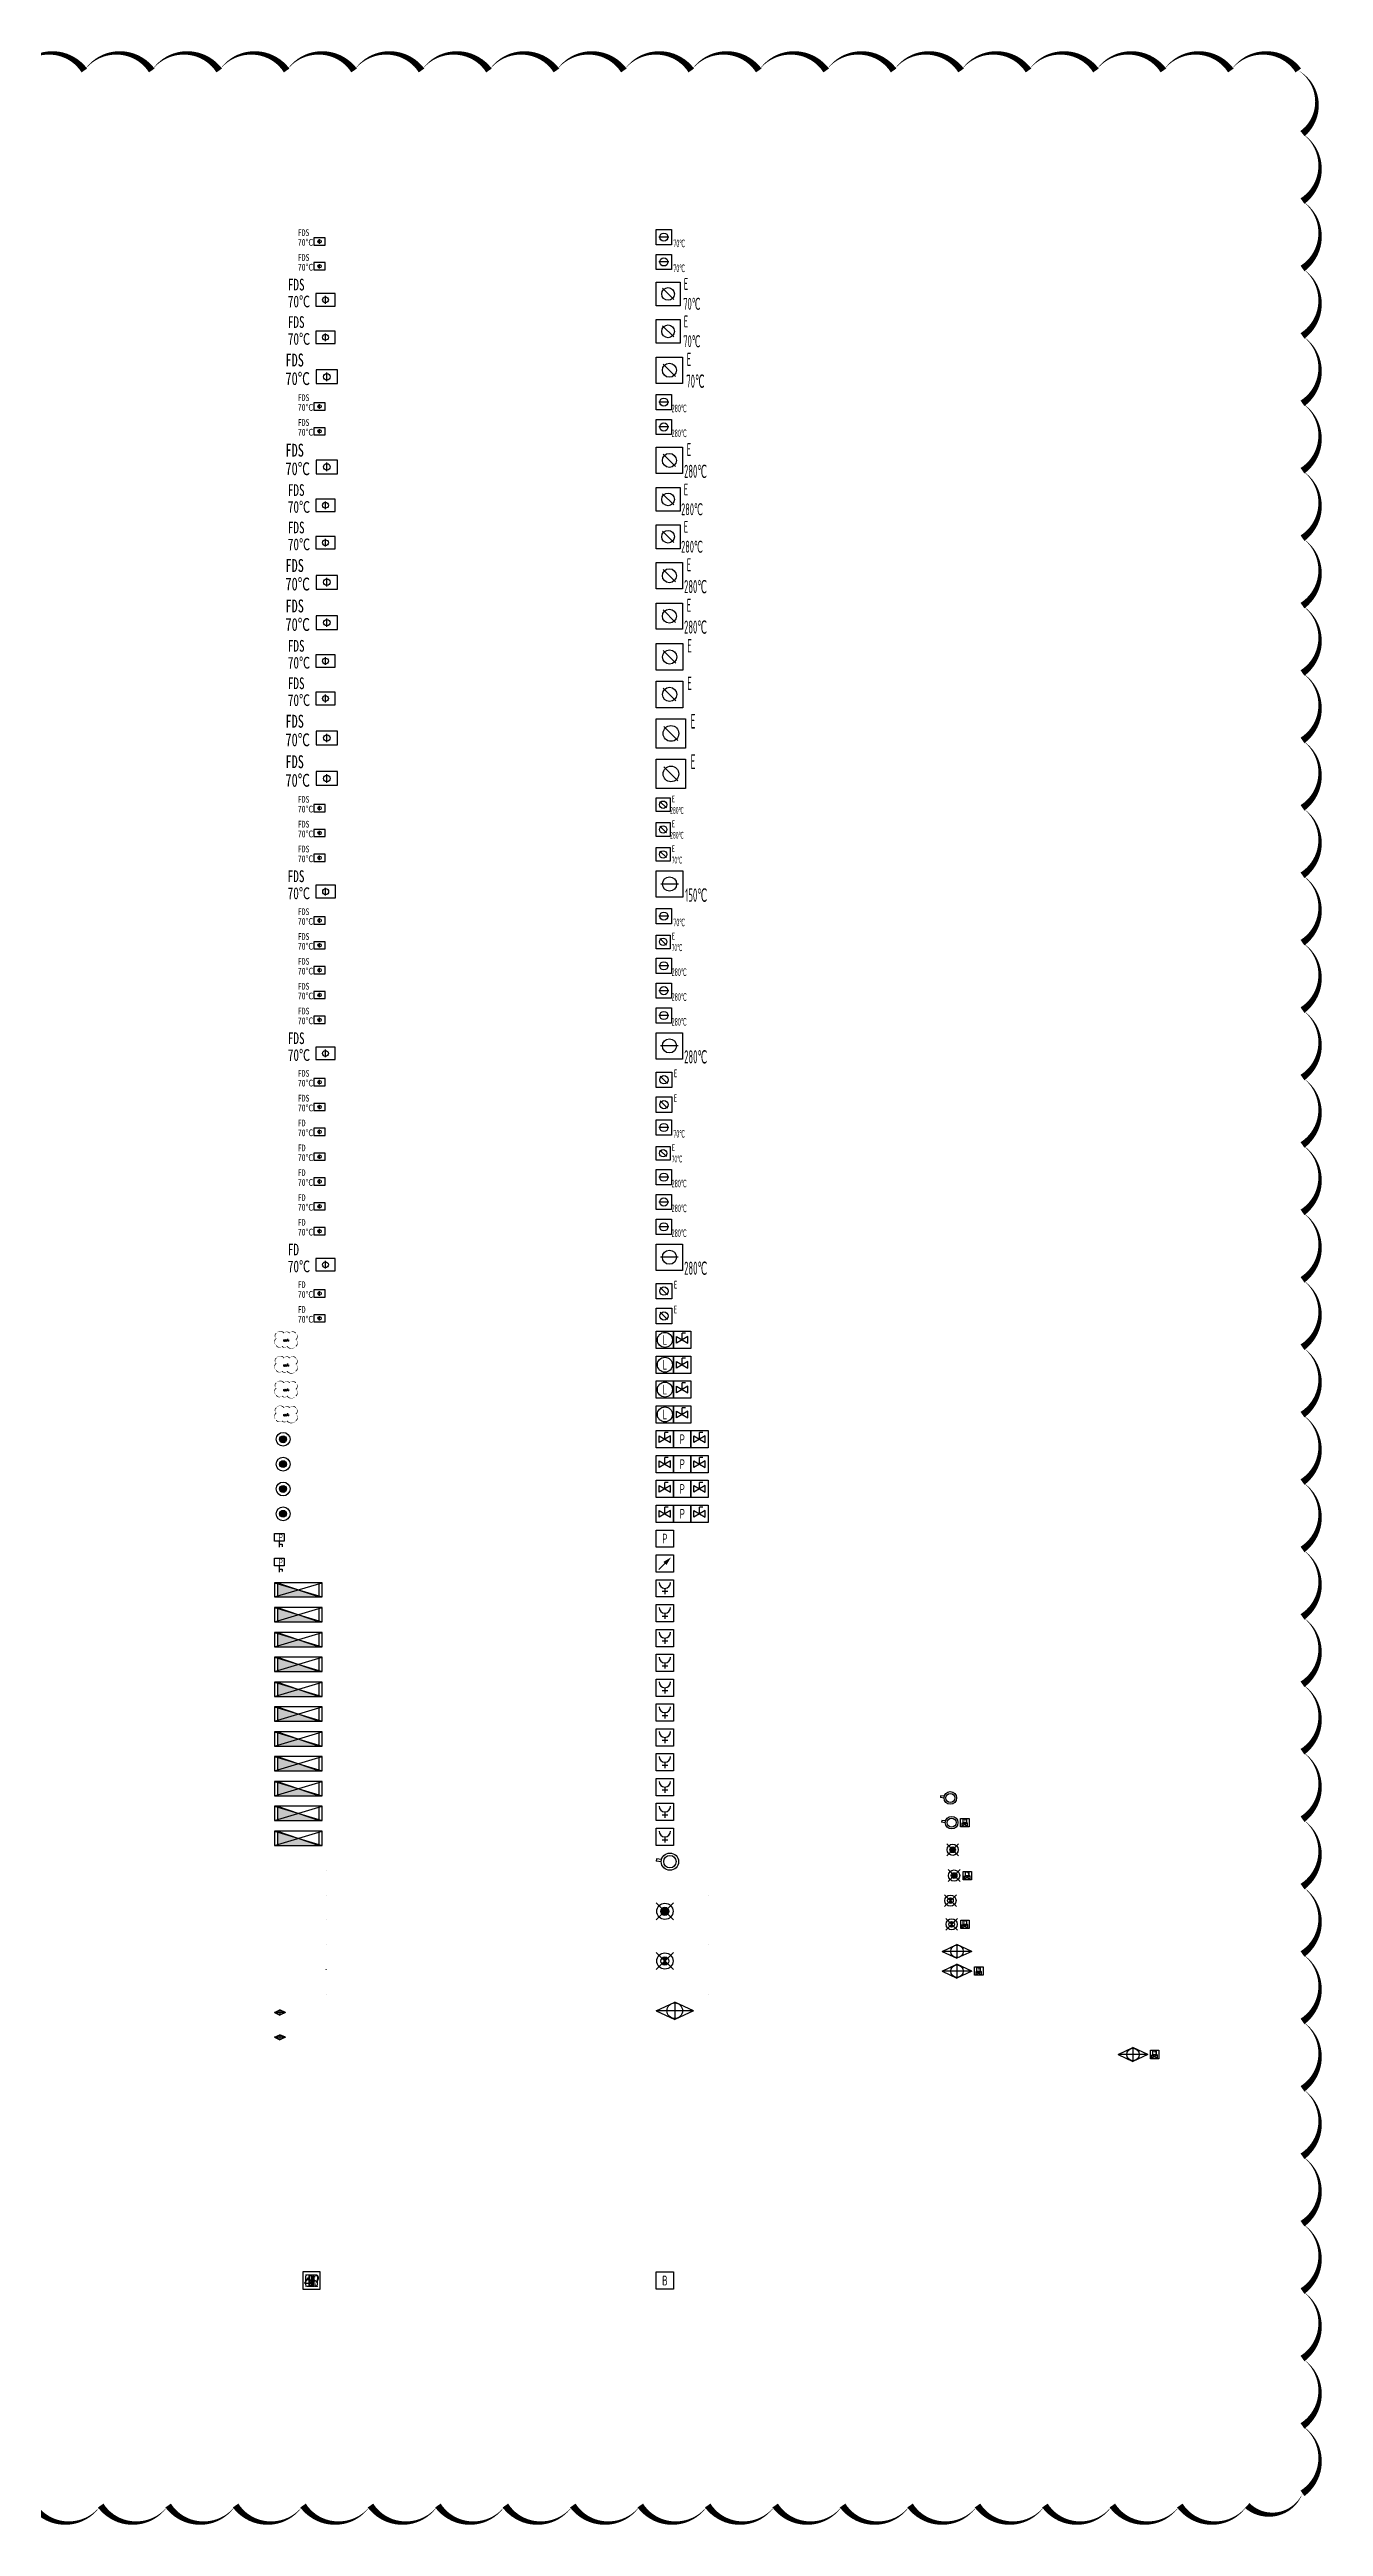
# Model space of a CAD drawing. Header units: millimetres. Extents: x -1040173 to 349982, y -145921 to 298175.
# Drawn here: x -530748 to -485278, y 209363 to 297805 of the extents above; entities that cross this region are included whole.
import ezdxf
from ezdxf.enums import TextEntityAlignment as Align

# ---------------------------------------------------------------- set-up
doc = ezdxf.new("R2010")
doc.units = ezdxf.units.MM
doc.header["$LTSCALE"] = 500
doc.header["$MEASUREMENT"] = 0
doc.layers.get('0').update_dxf_attribs({"color": 255, "linetype": 'CONTINUOUS'})
doc.layers.get('DEFPOINTS').update_dxf_attribs({"linetype": 'CONTINUOUS'})
for name, color, linetype in [('E-FAS-DEVC', 3, 'CONTINUOUS'), ('E-UNIV-EL', 140, 'CONTINUOUS'), ('h-papp-valv', 3, 'CONTINUOUS'), ('H-PIPE-DIMS', 7, 'CONTINUOUS'), ('W-FRPT-HYDT-EQPM', 60, 'CONTINUOUS'), ('W-FRPT-SPRL-EQPM', 60, 'CONTINUOUS'), ('W-FRPT-SPRL-PIPE', 2, 'CONTINUOUS'), ('W-HOLE', 231, 'CONTINUOUS'), ('W-NOTE', 40, 'CONTINUOUS'), ('W-RAIN-EQPM', 60, 'CONTINUOUS')]:
    doc.layers.add(name, color=color, linetype=linetype)
doc.styles.add('TH-STYLE1', font='Stfangso_0.ttf', dxfattribs={"width": 0.7})
doc.styles.add('TH-STYLE3', font='tssdeng.shx', dxfattribs={"width": 0.7, "bigfont": 'tssdchn.shx'})

# ---------------------------------------------------------------- blocks, each defined once
blk = doc.blocks.new('防火阀')
at = {"color": 7}
blk.add_line((250, -260), (250, -60), dxfattribs=at)
blk.add_lwpolyline([(0, -320), (500, -320), (500, 0), (0, 0)], close=True)
blk.add_circle((250, -160), 75)
at = {"style": 'TH-STYLE1', "width": 0.7}
for s, p in [('FDS', (-714, 80)), ('70℃', (-714, -352))]:
    blk.add_text(s, height=300, dxfattribs=at).set_placement(p)
blk = doc.blocks.new('E-BFAS711')
blk.add_lwpolyline([(-1.5, -1.5), (-1.5, 1.5), (1.5, 1.5), (1.5, -1.5)], close=True)
at = {"layer": 'E-UNIV-EL'}
blk.add_line((1, 0), (-1, 0), dxfattribs=at)
blk.add_circle((0, 0), 0.8, dxfattribs=at)
at = {"layer": 'E-UNIV-EL', "style": 'TH-STYLE3', "width": 0.5}
blk.add_attdef('F', text='', height=1.5, dxfattribs=at).set_placement((3, -1.25), align=Align.MIDDLE)
blk = doc.blocks.new('E-BFAS731')
blk.add_lwpolyline([(-1.5, -1.5), (-1.5, 1.5), (1.5, 1.5), (1.5, -1.5)], close=True)
at = {"layer": 'E-UNIV-EL'}
blk.add_line((-0.71, 0.71), (0.71, -0.71), dxfattribs=at)
blk.add_circle((0, 0), 0.8, dxfattribs=at)
at = {"layer": 'E-UNIV-EL', "style": 'TH-STYLE3', "width": 0.5}
for p in [(2.25, 1.25), (3, -1.25)]:
    blk.add_attdef('F', text='', height=1.5, dxfattribs=at).set_placement(p, align=Align.MIDDLE)
blk = doc.blocks.new('E-BFAS712')
blk.add_lwpolyline([(-1.5, -1.5), (-1.5, 1.5), (1.5, 1.5), (1.5, -1.5)], close=True)
at = {"layer": 'E-UNIV-EL'}
blk.add_line((1, 0), (-1, 0), dxfattribs=at)
blk.add_circle((0, 0), 0.8, dxfattribs=at)
at = {"layer": 'E-UNIV-EL', "style": 'TH-STYLE3', "width": 0.5}
blk.add_attdef('F', text='', height=1.5, dxfattribs=at).set_placement((3, -1.25), align=Align.MIDDLE)
blk = doc.blocks.new('E-BFAS732')
blk.add_lwpolyline([(-1.5, -1.5), (-1.5, 1.5), (1.5, 1.5), (1.5, -1.5)], close=True)
at = {"layer": 'E-UNIV-EL'}
blk.add_line((-0.71, 0.71), (0.71, -0.71), dxfattribs=at)
blk.add_circle((0, 0), 0.8, dxfattribs=at)
at = {"layer": 'E-UNIV-EL', "style": 'TH-STYLE3', "width": 0.5}
for p in [(2.25, 1.25), (3, -1.25)]:
    blk.add_attdef('F', text='', height=1.5, dxfattribs=at).set_placement(p, align=Align.MIDDLE)
blk = doc.blocks.new('E-BFAS730')
blk.add_lwpolyline([(-1.5, -1.5), (-1.5, 1.5), (1.5, 1.5), (1.5, -1.5)], close=True)
at = {"layer": 'E-UNIV-EL'}
blk.add_line((-0.71, 0.71), (0.71, -0.71), dxfattribs=at)
blk.add_circle((0, 0), 0.8, dxfattribs=at)
at = {"layer": 'E-UNIV-EL', "style": 'TH-STYLE3', "width": 0.5}
blk.add_attdef('F', text='', height=1.5, dxfattribs=at).set_placement((2.25, 1.25), align=Align.MIDDLE)
blk = doc.blocks.new('E-BFAS713')
blk.add_lwpolyline([(-1.5, -1.5), (-1.5, 1.5), (1.5, 1.5), (1.5, -1.5)], close=True)
at = {"layer": 'E-UNIV-EL'}
blk.add_line((1, 0), (-1, 0), dxfattribs=at)
blk.add_circle((0, 0), 0.8, dxfattribs=at)
at = {"layer": 'E-UNIV-EL', "style": 'TH-STYLE3', "width": 0.5}
blk.add_attdef('F', text='', height=1.5, dxfattribs=at).set_placement((3, -1.25), align=Align.MIDDLE)
blk = doc.blocks.new('新建防火阀')
at = {"color": 7}
blk.add_line((250, -260), (250, -60), dxfattribs=at)
blk.add_lwpolyline([(0, -320), (500, -320), (500, 0), (0, 0)], close=True)
blk.add_circle((250, -160), 75)
at = {"style": 'TH-STYLE1', "width": 0.7}
for s, p in [('FD', (-714, 80)), ('70℃', (-714, -352))]:
    blk.add_text(s, height=300, dxfattribs=at).set_placement(p)
blk = doc.blocks.new('遥控信号阀')
for p, q in [((0, 90), (0, -90)), ((0, 90), (300, -90)), ((0, -90), (300, 90)), ((150, 180), (150, 0)), ((150, 180), (246, 180)), ((300, 90), (300, -90))]:
    blk.add_line(p, q)
blk = doc.blocks.new('水流指示器')
for p, q in [((-29, 82), (-29, -78)), ((-29, -78), (67, -78))]:
    blk.add_line(p, q)
blk.add_circle((0, 0), 120)
blk = doc.blocks.new('信号阀＋水流指示器')
at = {"layer": 'DEFPOINTS'}
blk.add_lwpolyline([(56682, -10422, 0, 120, -0.5205671), (57633, -10422, 0, 120, -0.5205671), (58321, -10422, 0, 120, -0.5205671), (59068, -10422, 0, 120, -0.5205671), (59082, -11199, 0, 120, -0.5205671), (59082, -12020, 0, 120, -0.5205671), (57998, -12022, 0, 120, -0.5205671), (57388, -12022, 0, 120, -0.5205671), (56682, -11929, 0, 120, -0.5205671), (56682, -11059, 0, 120, -0.5205671)], format="xyseb", close=True, dxfattribs=at)
at = {"layer": 'W-FRPT-SPRL-PIPE'}
blk.add_line((57832, -11322), (57882, -11322), dxfattribs=at)
at = {"layer": 'W-FRPT-HYDT-EQPM'}
for name, p in [('水流指示器', (57712, -11322)), ('遥控信号阀', (57882, -11322))]:
    blk.add_blockref(name, p, dxfattribs=at)
blk = doc.blocks.new('E-BFAS622')
blk.add_lwpolyline([(-1.5, -1.5), (-1.5, 1.5), (1.5, 1.5), (1.5, -1.5)], close=True)
at = {"layer": 'E-UNIV-EL'}
blk.add_circle((0, 0), 1.3, dxfattribs=at)
at = {"layer": 'E-UNIV-EL', "style": 'TH-STYLE3', "width": 0.7}
blk.add_attdef('S', text='', height=1.7, dxfattribs=at).set_placement((0, 0), align=Align.MIDDLE)
blk = doc.blocks.new('E-BFAS621-2')
blk.add_lwpolyline([(-1.5, -1.5), (-1.5, 1.5), (1.5, 1.5), (1.5, -1.5)], close=True)
at = {"layer": 'E-UNIV-EL'}
for p in [(0, 0), (0.58, 1.15)]:
    blk.add_line(p, (0, 1.15), dxfattribs=at)
blk.add_lwpolyline([(1, -0.58), (1, 0.58), (-1, -0.58), (-1, 0.58)], close=True, dxfattribs=at)
blk = doc.blocks.new('灭火系统水流指示器及信号阀+输入模块')
blk.add_blockref('E-BFAS622', (-1.5, 0)).add_auto_attribs({'S': 'L'})
blk.add_blockref('E-BFAS621-2', (1.5, 0))
blk = doc.blocks.new('湿式报警阀平面')
for points in [[(-100, 0, 1), (100, 0, 1)], [(0, 100), (0, -100, 0.414214), (100, 0, 0.414214)]]:
    blk.add_hatch(color=256).paths.add_polyline_path(points)
h = blk.add_hatch(color=256)
h.paths.add_polyline_path([(0, 100), (0, 0), (100, 0, 0.414214)])
h.paths.add_polyline_path([(0, -100), (0, 0), (-100, 0, 0.414214)])
blk.add_line((0, 100), (0, -100))
for radius in [200, 100]:
    blk.add_circle((0, 0), radius)
blk = doc.blocks.new('E-BFAS620')
blk.add_lwpolyline([(-1.5, -1.5), (-1.5, 1.5), (1.5, 1.5), (1.5, -1.5)], close=True)
at = {"layer": 'E-UNIV-EL', "style": 'TH-STYLE3', "width": 0.7}
blk.add_attdef('F', text='', height=1.7, dxfattribs=at).set_placement((0, 0), align=Align.MIDDLE)
blk = doc.blocks.new('灭火系统(报警阀组)压力开关+输入模块')
for p in [(-3, 0), (3, 0)]:
    blk.add_blockref('E-BFAS621-2', p)
blk.add_blockref('E-BFAS620', (0, 0)).add_auto_attribs({'F': 'P'})
blk = doc.blocks.new('压力开关')
for p, q in [((-125, 0), (-125, 200)), ((-125, 200), (125, 200)), ((125, 0), (-125, 0)), ((125, 200), (125, 0)), ((0, -81), (75, -81)), ((75, -81), (75, -146))]:
    blk.add_line(p, q)
blk.add_lwpolyline([(0, 0), (0, -161)])
at = {"style": 'TH-STYLE3', "width": 0.7}
blk.add_text('P', height=175, dxfattribs=at).set_placement((-22, 11))
blk = doc.blocks.new('E-BFAS622-2')
blk.add_lwpolyline([(-1.5, -1.5), (-1.5, 1.5), (1.5, 1.5), (1.5, -1.5)], close=True)
at = {"layer": 'E-UNIV-EL'}
blk.add_line((-1.06, -1.06), (0, 0), dxfattribs=at)
blk.add_lwpolyline([(0, 0, 0.75, 0, 0), (1.06, 1.06, 0, 0, 0)], format="xyseb", dxfattribs=at)
blk = doc.blocks.new('室内消火栓平面')
blk.add_hatch(color=256).paths.add_polyline_path([(0, 240), (700, 0), (0, 0)])
for p, q in [((0, 240), (0, 0)), ((700, 240), (0, 240)), ((0, 240), (700, 0)), ((0, 0), (700, 0)), ((700, 0), (700, 240))]:
    blk.add_line(p, q)
at = {"layer": 'DEFPOINTS', "color": 231}
for p, q in [((-50, 240), (-50, 0)), ((750, 240), (-50, 240)), ((-50, 240), (750, 0)), ((-50, 0), (750, 240)), ((-50, 0), (750, 0))]:
    blk.add_line(p, q, dxfattribs=at)
at = {"layer": 'W-HOLE'}
blk.add_line((750, 0), (750, 240), dxfattribs=at)
blk = doc.blocks.new('E-BFAS610')
blk.add_lwpolyline([(-1.5, -1.5), (-1.5, 1.5), (1.5, 1.5), (1.5, -1.5)], close=True)
at = {"layer": 'E-UNIV-EL'}
for p, q in [((0, 0), (0, -1)), ((-0.5, -0.5), (0.5, -0.5))]:
    blk.add_line(p, q, dxfattribs=at)
blk.add_arc((0, 1), 1, 180, 0, dxfattribs=at)
blk = doc.blocks.new('自动扫描射水高空水炮灭火装置')
at = {"layer": 'W-FRPT-SPRL-EQPM'}
for p, q in [((3456047, -1150747), (3456039, -1150811)), ((3456169, -1150828), (3456039, -1150811)), ((3456177, -1150764), (3456047, -1150747))]:
    blk.add_line(p, q, dxfattribs=at)
for radius in [225, 162]:
    blk.add_circle((3456394, -1150824), radius, dxfattribs=at)
blk = doc.blocks.new('大空间灭火装置平面')
at = {"layer": 'W-FRPT-SPRL-EQPM'}
blk.add_blockref('自动扫描射水高空水炮灭火装置', (-3456394, 1150824), dxfattribs=at)
blk = doc.blocks.new('自动扫描射水高空水炮')
at = {"layer": 'W-FRPT-SPRL-EQPM'}
for p, q in [((-3.47, 0.76), (-3.55, 0.12)), ((-2.25, -0.04), (-3.55, 0.12)), ((-2.17, 0.6), (-3.47, 0.76))]:
    blk.add_line(p, q, dxfattribs=at)
for radius in [2.25, 1.62]:
    blk.add_circle((0, 0), radius, dxfattribs=at)
blk = doc.blocks.new('E-BFAS621-3')
blk.add_lwpolyline([(-1.5, -1.5), (-1.5, 1.5), (1.5, 1.5), (1.5, -1.5)], close=True)
at = {"layer": 'E-UNIV-EL'}
for p, q in [((-0.65, 1.3), (0.65, 1.3)), ((-0.65, 0), (-0.65, 1.3)), ((-0.65, 0), (0.65, 0)), ((0, 0), (0, -0.7)), ((0.65, 0), (0.65, 1.3))]:
    blk.add_line(p, q, dxfattribs=at)
blk.add_lwpolyline([(1, -1.28), (1, -0.12), (-1, -1.28), (-1, -0.12)], close=True, dxfattribs=at)
at = {"layer": 'E-UNIV-EL', "style": 'TH-STYLE3', "width": 0.7}
blk.add_attdef('F', text='', height=1, dxfattribs=at).set_placement((0, 0.65), align=Align.MIDDLE)
blk = doc.blocks.new('自动扫描射水高空水炮带电磁阀')
blk.add_blockref('自动扫描射水高空水炮', (0, 0))
at = {"layer": 'E-FAS-DEVC'}
ref = blk.add_blockref('E-BFAS621-3', (4.75, 0), dxfattribs=at)
ref.add_attrib('F', 'M', dxfattribs={"layer": 'E-UNIV-EL', "height": 1, "style": 'TH-STYLE3', "width": 0.7}).set_placement((4.75, 0.75), align=Align.MIDDLE)
blk = doc.blocks.new('大空间智能灭火装置')
at = {"layer": 'W-FRPT-SPRL-EQPM'}
h = blk.add_hatch(color=8, dxfattribs=at)
edge = h.paths.add_edge_path()
edge.add_arc((0, 0), 1, 0, 360)
at = {"layer": 'W-RAIN-EQPM'}
h = blk.add_hatch(color=8, dxfattribs=at)
edge = h.paths.add_edge_path()
edge.add_arc((0, 0), 1, 0, 360)
at = {"layer": 'W-FRPT-SPRL-EQPM'}
for p, q in [((2.12, 2.12), (-2.12, -2.12)), ((2.12, -2.12), (-2.12, 2.12))]:
    blk.add_line(p, q, dxfattribs=at)
for radius in [2, 1]:
    blk.add_circle((0, 0), radius, dxfattribs=at)
blk = doc.blocks.new('大空间灭火装置带电磁阀')
at = {"layer": 'E-FAS-DEVC'}
ref = blk.add_blockref('E-BFAS621-3', (4.75, 0), dxfattribs=at)
ref.add_attrib('F', 'M', dxfattribs={"layer": 'E-UNIV-EL', "height": 1, "style": 'TH-STYLE3', "width": 0.7}).set_placement((4.75, 0.75), align=Align.MIDDLE)
at = {"layer": 'W-FRPT-SPRL-EQPM'}
blk.add_blockref('大空间智能灭火装置', (0, 0), dxfattribs=at)
blk = doc.blocks.new('自动扫描射水喷头')
at = {"layer": 'W-NOTE'}
h = blk.add_hatch(color=8, dxfattribs=at)
h.dxf.hatch_style = 1
h.paths.add_polyline_path([(0.71, -0.71), (0, 0), (-0.71, -0.71, 0.414214)])
h.paths.add_polyline_path([(0.71, 0.71, 0.414214), (-0.71, 0.71), (0, 0)])
at = {"layer": 'W-FRPT-SPRL-EQPM'}
for p, q in [((2.12, 2.12), (-2.12, -2.12)), ((2.12, -2.12), (-2.12, 2.12))]:
    blk.add_line(p, q, dxfattribs=at)
for radius in [2, 1]:
    blk.add_circle((0, 0), radius, dxfattribs=at)
blk = doc.blocks.new('自动扫描射水喷头带电磁阀')
blk.add_blockref('自动扫描射水喷头', (0, 0))
at = {"layer": 'E-FAS-DEVC'}
ref = blk.add_blockref('E-BFAS621-3', (4.75, 0), dxfattribs=at)
ref.add_attrib('F', 'M', dxfattribs={"layer": 'E-UNIV-EL', "height": 1, "style": 'TH-STYLE3', "width": 0.7}).set_placement((4.75, 0.75), align=Align.MIDDLE)
blk = doc.blocks.new('消防炮平面')
at = {"layer": 'W-FRPT-SPRL-EQPM'}
for p, q in [((3453703, -1152887), (3454231, -1152641)), ((3453703, -1152887), (3454231, -1153134)), ((3454760, -1152887), (3453703, -1152887)), ((3454760, -1152887), (3454231, -1152641)), ((3454231, -1152641), (3454231, -1153134)), ((3454760, -1152887), (3454231, -1153134))]:
    blk.add_line(p, q, dxfattribs=at)
blk.add_circle((3454231, -1152887), 223, dxfattribs=at)
blk = doc.blocks.new('消防炮')
at = {"layer": 'W-FRPT-SPRL-EQPM'}
for p, q in [((-5.29, 0), (0, 2.47)), ((-5.29, 0), (0, -2.47)), ((5.29, 0), (-5.29, 0)), ((5.29, 0), (0, 2.47)), ((0, 2.47), (0, -2.47)), ((5.29, 0), (0, -2.47))]:
    blk.add_line(p, q, dxfattribs=at)
blk.add_circle((0, 0), 2.23, dxfattribs=at)
blk = doc.blocks.new('*U631')
blk.add_blockref('消防炮', (0, 0))
at = {"layer": 'E-FAS-DEVC'}
ref = blk.add_blockref('E-BFAS621-3', (7.79, 0), dxfattribs=at)
ref.add_attrib('F', 'M', dxfattribs={"layer": 'E-UNIV-EL', "height": 1, "style": 'TH-STYLE3', "width": 0.7}).set_placement((7.79, 0.75), align=Align.MIDDLE)
blk = doc.blocks.new('弱电监控')
at = {"layer": 'h-papp-valv'}
blk.add_lwpolyline([(-205, -205), (205, -205), (205, 205), (-205, 205)], close=True, dxfattribs=at)
at = {"layer": 'H-PIPE-DIMS'}
blk.add_lwpolyline([(-91, 68), (-166, -62), (-16, -62)], close=True, dxfattribs=at)
at = {"layer": 'H-PIPE-DIMS', "style": 'TH-STYLE3'}
for s, width, p in [('CO', 0.8, (0, 0)), ('FS', 0.8, (0, 0)), ('CO2', 0.5, (0, 0)), ('T', 0.8, (0, 0)), ('H', 0.8, (0, 0)), ('B', 0.8, (0, 0)), ('P', 0.8, (0, 0)), ('C', 0.8, (0, 0)), ('F', 0.8, (0, 0)), ('P', 0.8, (100, 0))]:
    blk.add_text(s, height=300, rotation=0, dxfattribs=dict(at, width=width)).set_placement(p, align=Align.MIDDLE_CENTER)
blk = doc.blocks.new('E-BFAS741')
blk.add_lwpolyline([(-1.5, -1.5), (-1.5, 1.5), (1.5, 1.5), (1.5, -1.5)], close=True)
at = {"layer": 'E-UNIV-EL', "style": 'TH-STYLE3', "width": 0.7}
blk.add_attdef('F', text='', height=1.7, dxfattribs=at).set_placement((0, 0), align=Align.MIDDLE)
blk = doc.blocks.new('*U513')
blk.add_blockref('自动扫描射水喷头', (0, 0))
at = {"layer": 'E-FAS-DEVC'}
ref = blk.add_blockref('E-BFAS621-3', (4.75, 0), dxfattribs=at)
ref.add_attrib('F', 'M', dxfattribs={"layer": 'E-UNIV-EL', "height": 1, "style": 'TH-STYLE3', "width": 0.7}).set_placement((4.75, 0.75), align=Align.MIDDLE)
blk = doc.blocks.new('*U514')
blk.add_blockref('自动扫描射水高空水炮', (0, 0))
at = {"layer": 'E-FAS-DEVC'}
ref = blk.add_blockref('E-BFAS621-3', (4.75, 0), dxfattribs=at)
ref.add_attrib('F', 'M', dxfattribs={"layer": 'E-UNIV-EL', "height": 1, "style": 'TH-STYLE3', "width": 0.7}).set_placement((4.75, 0.75), align=Align.MIDDLE)
blk = doc.blocks.new('*U515')
at = {"layer": 'E-FAS-DEVC'}
ref = blk.add_blockref('E-BFAS621-3', (4.75, 0), dxfattribs=at)
ref.add_attrib('F', 'M', dxfattribs={"layer": 'E-UNIV-EL', "height": 1, "style": 'TH-STYLE3', "width": 0.7}).set_placement((4.75, 0.75), align=Align.MIDDLE)
at = {"layer": 'W-FRPT-SPRL-EQPM'}
blk.add_blockref('大空间智能灭火装置', (0, 0), dxfattribs=at)

msp = doc.modelspace()

# ---------------------------------------------------------------- linework, layer by layer
msp.add_lwpolyline([(-531914, 297058, 0, 241, -0.520567), (-529507, 297058, 0, 241, -0.520567), (-527099, 297058, 0, 241, -0.520567), (-524692, 297058, 0, 241, -0.520567), (-522285, 297058, 0, 241, -0.520567), (-519877, 297058, 0, 241, -0.520567), (-517470, 297058, 0, 241, -0.520567), (-515063, 297058, 0, 241, -0.520567), (-512655, 297058, 0, 241, -0.520567), (-510248, 297058, 0, 241, -0.520567), (-507841, 297058, 0, 241, -0.520567), (-505433, 297058, 0, 241, -0.520567), (-503026, 297058, 0, 241, -0.520567), (-500619, 297058, 0, 241, -0.520567), (-498211, 297058, 0, 241, -0.520567), (-495804, 297058, 0, 241, -0.520567), (-493397, 297058, 0, 241, -0.520567), (-490989, 297058, 0, 241, -0.520567), (-488582, 297058, 0, 241, -0.520567), (-486175, 297058, 0, 241, -0.520567), (-486025, 294801, 0, 241, -0.520567), (-486025, 292393, 0, 241, -0.520567), (-486025, 289986, 0, 241, -0.520567), (-486025, 287579, 0, 241, -0.520567), (-486025, 285171, 0, 241, -0.520567), (-486025, 282764, 0, 241, -0.520567), (-486025, 280357, 0, 241, -0.520567), (-486025, 277949, 0, 241, -0.520567), (-486025, 275542, 0, 241, -0.520567), (-486025, 273135, 0, 241, -0.520567), (-486025, 270727, 0, 241, -0.520567), (-486025, 268320, 0, 241, -0.520567), (-486025, 265913, 0, 241, -0.520567), (-486025, 263505, 0, 241, -0.520567), (-486025, 261098, 0, 241, -0.520567), (-486025, 258691, 0, 241, -0.520567), (-486025, 256283, 0, 241, -0.520567), (-486025, 253876, 0, 241, -0.520567), (-486025, 251469, 0, 241, -0.520567), (-486025, 249061, 0, 241, -0.520567), (-486025, 246654, 0, 241, -0.520567), (-486025, 244247, 0, 241, -0.520567), (-486025, 241839, 0, 241, -0.520567), (-486025, 239432, 0, 241, -0.520567), (-486025, 237024, 0, 241, -0.520567), (-486025, 234617, 0, 241, -0.520567), (-486025, 232210, 0, 241, -0.520567), (-486025, 229802, 0, 241, -0.520567), (-486025, 227395, 0, 241, -0.520567), (-486025, 224988, 0, 241, -0.520567), (-486025, 222580, 0, 241, -0.520567), (-486025, 220173, 0, 241, -0.520567), (-486025, 217766, 0, 241, -0.520567), (-486025, 215358, 0, 241, -0.520567), (-486025, 212951, 0, 241, -0.520567), (-486025, 210544, 0, 241, -0.520567), (-487998, 210110, 0, 241, -0.520567), (-490405, 210110, 0, 241, -0.520567), (-492813, 210110, 0, 241, -0.520567), (-495220, 210110, 0, 241, -0.520567), (-497627, 210110, 0, 241, -0.520567), (-500035, 210110, 0, 241, -0.520567), (-502442, 210110, 0, 241, -0.520567), (-504849, 210110, 0, 241, -0.520567), (-507257, 210110, 0, 241, -0.520567), (-509664, 210110, 0, 241, -0.520567), (-512071, 210110, 0, 241, -0.520567), (-514479, 210110, 0, 241, -0.520567), (-516886, 210110, 0, 241, -0.520567), (-519294, 210110, 0, 241, -0.520567), (-521701, 210110, 0, 241, -0.520567), (-524108, 210110, 0, 241, -0.520567), (-526516, 210110, 0, 241, -0.520567), (-528923, 210110, 0, 241, -0.520567), (-531330, 210110, 0, 241, -0.520567)], format="xyseb")

# ---------------------------------------------------------------- block references
for name, p, xscale, yscale, zscale in [('防火阀', (-521311, 291082), 0.8053515124085939, 0.8053515124085939, 0.8053515124085939), ('防火阀', (-521311, 290195), 0.8053515124085939, 0.8053515124085939, 0.8053515124085939), ('防火阀', (-521248, 289091), 1.391965577002509, 1.391965577002509, 1.391965577002509), ('防火阀', (-521248, 287754), 1.391965577002509, 1.391965577002509, 1.391965577002509), ('防火阀', (-521233, 286366), 1.532500563142185, 1.532500563142185, 1.532500563142185), ('防火阀', (-521311, 285190), 0.8053515124085939, 0.8053515124085939, 0.8053515124085939), ('防火阀', (-521311, 284303), 0.8053515124085939, 0.8053515124085939, 0.8053515124085939), ('防火阀', (-521233, 283147), 1.532500563142185, 1.532500563142185, 1.532500563142185), ('防火阀', (-521248, 281755), 1.391965577002509, 1.391965577002509, 1.391965577002509), ('防火阀', (-521248, 280418), 1.391965577002509, 1.391965577002509, 1.391965577002509), ('防火阀', (-521233, 279030), 1.532500563142185, 1.532500563142185, 1.532500563142185), ('防火阀', (-521233, 277585), 1.532500563142185, 1.532500563142185, 1.532500563142185), ('防火阀', (-521248, 276193), 1.391965577002509, 1.391965577002509, 1.391965577002509), ('防火阀', (-521248, 274856), 1.391965577002509, 1.391965577002509, 1.391965577002509), ('防火阀', (-521233, 273468), 1.532500563142185, 1.532500563142185, 1.532500563142185), ('防火阀', (-521233, 272023), 1.532500563142185, 1.532500563142185, 1.532500563142185), ('防火阀', (-521311, 270847), 0.8053515124085939, 0.8053515124085939, 0.8053515124085939), ('防火阀', (-521311, 269960), 0.8053515124085939, 0.8053515124085939, 0.8053515124085939), ('防火阀', (-521311, 269073), 0.8053515124085939, 0.8053515124085939, 0.8053515124085939), ('防火阀', (-521246, 267963), 1.409469184496539, 1.409469184496539, 1.409469184496539), ('防火阀', (-521311, 266836), 0.8053515124085939, 0.8053515124085939, 0.8053515124085939), ('防火阀', (-521311, 265949), 0.8053515124085939, 0.8053515124085939, 0.8053515124085939), ('防火阀', (-521311, 265061), 0.8053515124085939, 0.8053515124085939, 0.8053515124085939), ('防火阀', (-521311, 264174), 0.8053515124085939, 0.8053515124085939, 0.8053515124085939), ('防火阀', (-521311, 263287), 0.8053515124085939, 0.8053515124085939, 0.8053515124085939), ('防火阀', (-521248, 262183), 1.391965577002508, 1.391965577002508, 1.391965577002508), ('防火阀', (-521311, 261063), 0.8053515124085939, 0.8053515124085939, 0.8053515124085939), ('防火阀', (-521311, 260176), 0.8053515124085939, 0.8053515124085939, 0.8053515124085939), ('新建防火阀', (-521311, 259289), 0.8053515124085939, 0.8053515124085939, 0.8053515124085939), ('新建防火阀', (-521311, 258402), 0.8053515124085939, 0.8053515124085939, 0.8053515124085939), ('新建防火阀', (-521311, 257515), 0.8053515124085939, 0.8053515124085939, 0.8053515124085939), ('新建防火阀', (-521311, 256628), 0.8053515124085939, 0.8053515124085939, 0.8053515124085939), ('新建防火阀', (-521311, 255741), 0.8053515124085939, 0.8053515124085939, 0.8053515124085939), ('新建防火阀', (-521248, 254637), 1.391965577002508, 1.391965577002508, 1.391965577002508), ('新建防火阀', (-521311, 253517), 0.8053515124085939, 0.8053515124085939, 0.8053515124085939), ('新建防火阀', (-521311, 252630), 0.8053515124085939, 0.8053515124085939, 0.8053515124085939), ('信号阀＋水流指示器', (-539090, 254990), 0.2899571289873141, 0.2899571289873141, 0.2899571289873141), ('信号阀＋水流指示器', (-539090, 254103), 0.2899571289873141, 0.2899571289873141, 0.2899571289873141), ('信号阀＋水流指示器', (-539090, 253216), 0.2899571289873141, 0.2899571289873141, 0.2899571289873141), ('信号阀＋水流指示器', (-539090, 252329), 0.2899571289873141, 0.2899571289873141, 0.2899571289873141), ('湿式报警阀平面', (-522412, 248183), 1.234285714285714, 1.234285714285714, 1.234285714285714), ('湿式报警阀平面', (-522412, 247295), 1.234285714285714, 1.234285714285714, 1.234285714285714), ('湿式报警阀平面', (-522412, 246408), 1.234285714285714, 1.234285714285714, 1.234285714285714), ('湿式报警阀平面', (-522412, 245521), 1.234285714285714, 1.234285714285714, 1.234285714285714), ('压力开关', (-522549, 244547), 1.373232881274025, 1.373232881274025, 1.373232881274025), ('压力开关', (-522549, 243659), 1.373232881274025, 1.373232881274025, 1.373232881274025), ('室内消火栓平面', (-522614, 242551), 2.12807881773399, 2.12807881773399, 2.12807881773399), ('室内消火栓平面', (-522614, 241664), 2.12807881773399, 2.12807881773399, 2.12807881773399), ('室内消火栓平面', (-522614, 240777), 2.12807881773399, 2.12807881773399, 2.12807881773399), ('室内消火栓平面', (-522614, 239890), 2.12807881773399, 2.12807881773399, 2.12807881773399), ('室内消火栓平面', (-522614, 239003), 2.12807881773399, 2.12807881773399, 2.12807881773399), ('室内消火栓平面', (-522614, 238115), 2.12807881773399, 2.12807881773399, 2.12807881773399), ('室内消火栓平面', (-522614, 237228), 2.12807881773399, 2.12807881773399, 2.12807881773399), ('室内消火栓平面', (-522614, 236341), 2.12807881773399, 2.12807881773399, 2.12807881773399), ('室内消火栓平面', (-522614, 235454), 2.12807881773399, 2.12807881773399, 2.12807881773399), ('自动扫描射水高空水炮', (-498596, 235376), 100, 100, 100), ('室内消火栓平面', (-522614, 234567), 2.12807881773399, 2.12807881773399, 2.12807881773399), ('*U514', (-498552, 234494), 100, 100, 100), ('室内消火栓平面', (-522614, 233680), 2.12807881773399, 2.12807881773399, 2.12807881773399), ('大空间智能灭火装置', (-498512, 233525), 100, 100, 100), ('大空间灭火装置平面', (-520871, 232793), 0.0005354704883710743, 0.0005354704883710743, 0.0005354704883710743), ('自动扫描射水高空水炮', (-508605, 233101), 137.1428571428912, 137.1428571428912, 137.1428571428912), ('*U515', (-498460, 232605), 100, 100, 100), ('大空间灭火装置平面', (-520871, 231906), 0.0005354704883710743, 0.0005354704883710743, 0.0005354704883710743), ('自动扫描射水高空水炮带电磁阀', (-507242, 231906), 0.000535681005632516, 0.000535681005632516, 0.000535681005632516), ('自动扫描射水喷头', (-498592, 231710), 100, 100, 100), ('大空间灭火装置平面', (-520871, 231019), 0.0005354704883710743, 0.0005354704883710743, 0.0005354704883710743), ('大空间智能灭火装置', (-508784, 231327), 145.4619664155686, 145.4619664155686, 145.4619664155686), ('*U513', (-498549, 230865), 100, 100, 100), ('大空间灭火装置平面', (-520871, 230132), 0.0005354704883710743, 0.0005354704883710743, 0.0005354704883710743), ('大空间灭火装置带电磁阀', (-507241, 230131), 0.0005361036982047683, 0.0005361036982047683, 0.0005361036982047683), ('消防炮', (-498358, 229897), 100, 100, 100), ('大空间灭火装置平面', (-520871, 229244), 0.0005354704883710743, 0.0005354704883710743, 0.0005354704883710743), ('自动扫描射水喷头', (-508784, 229553), 145.4619664156484, 145.4619664156484, 145.4619664156484), ('*U631', (-498358, 229192), 100, 100, 100), ('大空间灭火装置平面', (-520871, 228357), 0.0005354704883710743, 0.0005354704883710743, 0.0005354704883710743), ('自动扫描射水喷头带电磁阀', (-507242, 228357), 0.0005356750224558062, 0.0005356750224558062, 0.0005356750224558062), ('消防炮平面', (-1803821, 655363), 0.3709352065089611, 0.3709352065089611, 0.3709352065089611), ('消防炮', (-508431, 227778), 125.1672347687096, 125.1672347687096, 125.1672347687096), ('消防炮平面', (-1803821, 654476), 0.3709352065089611, 0.3709352065089611, 0.3709352065089611), ('*U631', (-492078, 226216), 100, 100, 100), ('弱电监控', (-521397, 218143), 1.505226480836237, 1.505226480836237, 1.505226480836237)]:
    msp.add_blockref(name, p, dxfattribs=dict(xscale=xscale, yscale=yscale, zscale=zscale))
at = {"layer": 'E-FAS-DEVC'}
for name, p, xscale, yscale, zscale, values in [('E-BFAS711', (-508821, 291108), 180.7980073208992, 180.7980073208992, 180.7980073208992, {'F': '70℃'}), ('E-BFAS711', (-508821, 290221), 180.7980073208992, 180.7980073208992, 180.7980073208992, {'F': '70℃'}), ('E-BFAS712', (-508821, 285216), 180.7980073208993, 180.7980073208993, 180.7980073208993, {'F': '280℃'}), ('E-BFAS712', (-508821, 284329), 180.7980073208993, 180.7980073208993, 180.7980073208993, {'F': '280℃'}), ('E-BFAS730', (-508616, 276117), 317.8605539637113, 317.8605539637113, 317.8605539637113, {'F': 'E'}), ('E-BFAS730', (-508616, 274780), 317.8605539637113, 317.8605539637113, 317.8605539637113, {'F': 'E'}), ('E-BFAS730', (-508568, 273384), 349.9522445081244, 349.9522445081244, 349.9522445081244, {'F': 'E'}), ('E-BFAS730', (-508568, 271940), 349.9522445081244, 349.9522445081244, 349.9522445081244, {'F': 'E'}), ('E-BFAS713', (-508618, 268009), 316.4198688533659, 316.4198688533659, 316.4198688533659, {'F': '150℃'}), ('E-BFAS711', (-508821, 266862), 180.7980073208992, 180.7980073208992, 180.7980073208992, {'F': '70℃'}), ('E-BFAS712', (-508821, 265088), 180.7980073208993, 180.7980073208993, 180.7980073208993, {'F': '280℃'}), ('E-BFAS712', (-508821, 264200), 180.7980073208993, 180.7980073208993, 180.7980073208993, {'F': '280℃'}), ('E-BFAS712', (-508821, 263313), 180.7980073208993, 180.7980073208993, 180.7980073208993, {'F': '280℃'}), ('E-BFAS712', (-508624, 262229), 312.4903830237765, 312.4903830237765, 312.4903830237765, {'F': '280℃'}), ('E-BFAS730', (-508817, 261019), 183.90503479329, 183.90503479329, 183.90503479329, {'F': 'E'}), ('E-BFAS730', (-508817, 260132), 183.90503479329, 183.90503479329, 183.90503479329, {'F': 'E'}), ('E-BFAS711', (-508821, 259315), 180.7980073208992, 180.7980073208992, 180.7980073208992, {'F': '70℃'}), ('E-BFAS712', (-508821, 257541), 180.7980073208993, 180.7980073208993, 180.7980073208993, {'F': '280℃'}), ('E-BFAS712', (-508821, 256654), 180.7980073208993, 180.7980073208993, 180.7980073208993, {'F': '280℃'}), ('E-BFAS712', (-508821, 255767), 180.7980073208993, 180.7980073208993, 180.7980073208993, {'F': '280℃'}), ('E-BFAS712', (-508624, 254682), 312.4903830237765, 312.4903830237765, 312.4903830237765, {'F': '280℃'}), ('E-BFAS730', (-508817, 253473), 183.90503479329, 183.90503479329, 183.90503479329, {'F': 'E'}), ('E-BFAS730', (-508817, 252586), 183.90503479329, 183.90503479329, 183.90503479329, {'F': 'E'}), ('E-BFAS620', (-508784, 244634), 205.7142857142857, 205.7142857142857, 205.7142857142857, {'F': 'P'}), ('E-BFAS741', (-508784, 218143), 205.7142857142857, 205.7142857142857, 205.7142857142857, {'F': 'B'})]:
    msp.add_blockref(name, p, dxfattribs=dict(at, xscale=xscale, yscale=yscale, zscale=zscale)).add_auto_attribs(values)
ref = msp.add_blockref('E-BFAS731', (-508668, 289080), dxfattribs=dict(at, xscale=282.9949360535605, yscale=282.9949360535605, zscale=282.9949360535605))
ref.add_attrib('F', 'E', dxfattribs={"layer": 'E-UNIV-EL', "height": 424, "style": 'TH-STYLE3', "width": 0.5}).set_placement((-508031, 289434), align=Align.MIDDLE)
ref.add_attrib('F', '70℃', dxfattribs={"layer": 'E-UNIV-EL', "height": 424.5, "style": 'TH-STYLE3', "width": 0.5}).set_placement((-507819, 288726), align=Align.MIDDLE)
ref = msp.add_blockref('E-BFAS731', (-508668, 287743), dxfattribs=dict(at, xscale=282.9949360535605, yscale=282.9949360535605, zscale=282.9949360535605))
ref.add_attrib('F', 'E', dxfattribs={"layer": 'E-UNIV-EL', "height": 424, "style": 'TH-STYLE3', "width": 0.5}).set_placement((-508031, 288097), align=Align.MIDDLE)
ref.add_attrib('F', '70℃', dxfattribs={"layer": 'E-UNIV-EL', "height": 424.5, "style": 'TH-STYLE3', "width": 0.5}).set_placement((-507819, 287389), align=Align.MIDDLE)
ref = msp.add_blockref('E-BFAS731', (-508625, 286353), dxfattribs=dict(at, xscale=311.5665401743527, yscale=311.5665401743527, zscale=311.5665401743527))
ref.add_attrib('F', 'E', dxfattribs={"layer": 'E-UNIV-EL', "height": 467, "style": 'TH-STYLE3', "width": 0.5}).set_placement((-507924, 286743), align=Align.MIDDLE)
ref.add_attrib('F', '70℃', dxfattribs={"layer": 'E-UNIV-EL', "height": 467.3, "style": 'TH-STYLE3', "width": 0.5}).set_placement((-507691, 285964), align=Align.MIDDLE)
ref = msp.add_blockref('E-BFAS732', (-508625, 283135), dxfattribs=dict(at, xscale=311.5665401743528, yscale=311.5665401743528, zscale=311.5665401743528))
ref.add_attrib('F', '280℃', dxfattribs={"layer": 'E-UNIV-EL', "height": 467.3, "style": 'TH-STYLE3', "width": 0.5}).set_placement((-507691, 282745), align=Align.MIDDLE)
ref.add_attrib('F', 'E', dxfattribs={"layer": 'E-UNIV-EL', "height": 467, "style": 'TH-STYLE3', "width": 0.5}).set_placement((-507924, 283524), align=Align.MIDDLE)
ref = msp.add_blockref('E-BFAS732', (-508668, 281744), dxfattribs=dict(at, xscale=282.9949360535607, yscale=282.9949360535607, zscale=282.9949360535607))
ref.add_attrib('F', '280℃', dxfattribs={"layer": 'E-UNIV-EL', "height": 424.5, "style": 'TH-STYLE3', "width": 0.5}).set_placement((-507819, 281390), align=Align.MIDDLE)
ref.add_attrib('F', 'E', dxfattribs={"layer": 'E-UNIV-EL', "height": 424, "style": 'TH-STYLE3', "width": 0.5}).set_placement((-508031, 282097), align=Align.MIDDLE)
ref = msp.add_blockref('E-BFAS732', (-508668, 280407), dxfattribs=dict(at, xscale=282.9949360535607, yscale=282.9949360535607, zscale=282.9949360535607))
ref.add_attrib('F', '280℃', dxfattribs={"layer": 'E-UNIV-EL', "height": 424.5, "style": 'TH-STYLE3', "width": 0.5}).set_placement((-507819, 280053), align=Align.MIDDLE)
ref.add_attrib('F', 'E', dxfattribs={"layer": 'E-UNIV-EL', "height": 424, "style": 'TH-STYLE3', "width": 0.5}).set_placement((-508031, 280761), align=Align.MIDDLE)
ref = msp.add_blockref('E-BFAS732', (-508625, 279017), dxfattribs=dict(at, xscale=311.5665401743528, yscale=311.5665401743528, zscale=311.5665401743528))
ref.add_attrib('F', '280℃', dxfattribs={"layer": 'E-UNIV-EL', "height": 467.3, "style": 'TH-STYLE3', "width": 0.5}).set_placement((-507691, 278628), align=Align.MIDDLE)
ref.add_attrib('F', 'E', dxfattribs={"layer": 'E-UNIV-EL', "height": 467, "style": 'TH-STYLE3', "width": 0.5}).set_placement((-507924, 279407), align=Align.MIDDLE)
ref = msp.add_blockref('E-BFAS732', (-508625, 277573), dxfattribs=dict(at, xscale=311.5665401743528, yscale=311.5665401743528, zscale=311.5665401743528))
ref.add_attrib('F', '280℃', dxfattribs={"layer": 'E-UNIV-EL', "height": 467.3, "style": 'TH-STYLE3', "width": 0.5}).set_placement((-507691, 277183), align=Align.MIDDLE)
ref.add_attrib('F', 'E', dxfattribs={"layer": 'E-UNIV-EL', "height": 467, "style": 'TH-STYLE3', "width": 0.5}).set_placement((-507924, 277962), align=Align.MIDDLE)
ref = msp.add_blockref('E-BFAS732', (-508847, 270841), dxfattribs=dict(at, xscale=163.7327844309886, yscale=163.7327844309886, zscale=163.7327844309886))
ref.add_attrib('F', '280℃', dxfattribs={"layer": 'E-UNIV-EL', "height": 245.6, "style": 'TH-STYLE3', "width": 0.5}).set_placement((-508356, 270636), align=Align.MIDDLE)
ref.add_attrib('F', 'E', dxfattribs={"layer": 'E-UNIV-EL', "height": 246, "style": 'TH-STYLE3', "width": 0.5}).set_placement((-508479, 271045), align=Align.MIDDLE)
ref = msp.add_blockref('E-BFAS732', (-508847, 269954), dxfattribs=dict(at, xscale=163.7327844309886, yscale=163.7327844309886, zscale=163.7327844309886))
ref.add_attrib('F', '280℃', dxfattribs={"layer": 'E-UNIV-EL', "height": 245.6, "style": 'TH-STYLE3', "width": 0.5}).set_placement((-508356, 269749), align=Align.MIDDLE)
ref.add_attrib('F', 'E', dxfattribs={"layer": 'E-UNIV-EL', "height": 246, "style": 'TH-STYLE3', "width": 0.5}).set_placement((-508479, 270158), align=Align.MIDDLE)
ref = msp.add_blockref('E-BFAS731', (-508847, 269066), dxfattribs=dict(at, xscale=163.7327844309885, yscale=163.7327844309885, zscale=163.7327844309885))
ref.add_attrib('F', 'E', dxfattribs={"layer": 'E-UNIV-EL', "height": 246, "style": 'TH-STYLE3', "width": 0.5}).set_placement((-508479, 269271), align=Align.MIDDLE)
ref.add_attrib('F', '70℃', dxfattribs={"layer": 'E-UNIV-EL', "height": 245.6, "style": 'TH-STYLE3', "width": 0.5}).set_placement((-508356, 268862), align=Align.MIDDLE)
ref = msp.add_blockref('E-BFAS731', (-508847, 265942), dxfattribs=dict(at, xscale=163.7327844309885, yscale=163.7327844309885, zscale=163.7327844309885))
ref.add_attrib('F', 'E', dxfattribs={"layer": 'E-UNIV-EL', "height": 246, "style": 'TH-STYLE3', "width": 0.5}).set_placement((-508479, 266147), align=Align.MIDDLE)
ref.add_attrib('F', '70℃', dxfattribs={"layer": 'E-UNIV-EL', "height": 245.6, "style": 'TH-STYLE3', "width": 0.5}).set_placement((-508356, 265737), align=Align.MIDDLE)
ref = msp.add_blockref('E-BFAS731', (-508847, 258395), dxfattribs=dict(at, xscale=163.7327844309885, yscale=163.7327844309885, zscale=163.7327844309885))
ref.add_attrib('F', 'E', dxfattribs={"layer": 'E-UNIV-EL', "height": 246, "style": 'TH-STYLE3', "width": 0.5}).set_placement((-508479, 258600), align=Align.MIDDLE)
ref.add_attrib('F', '70℃', dxfattribs={"layer": 'E-UNIV-EL', "height": 245.6, "style": 'TH-STYLE3', "width": 0.5}).set_placement((-508356, 258191), align=Align.MIDDLE)
at = {"layer": 'E-FAS-DEVC', "xscale": 205.7142857142857, "yscale": 205.7142857142857, "zscale": 205.7142857142857}
for name, p in [('灭火系统水流指示器及信号阀+输入模块', (-508476, 251731)), ('灭火系统水流指示器及信号阀+输入模块', (-508476, 250844)), ('灭火系统水流指示器及信号阀+输入模块', (-508476, 249957)), ('灭火系统水流指示器及信号阀+输入模块', (-508476, 249070)), ('灭火系统(报警阀组)压力开关+输入模块', (-508167, 248183)), ('灭火系统(报警阀组)压力开关+输入模块', (-508167, 247295)), ('灭火系统(报警阀组)压力开关+输入模块', (-508167, 246408)), ('灭火系统(报警阀组)压力开关+输入模块', (-508167, 245521)), ('E-BFAS622-2', (-508784, 243747)), ('E-BFAS610', (-508784, 242860)), ('E-BFAS610', (-508784, 241973)), ('E-BFAS610', (-508784, 241085)), ('E-BFAS610', (-508784, 240198)), ('E-BFAS610', (-508784, 239311)), ('E-BFAS610', (-508784, 238424)), ('E-BFAS610', (-508784, 237537)), ('E-BFAS610', (-508784, 236650)), ('E-BFAS610', (-508784, 235763)), ('E-BFAS610', (-508784, 234875)), ('E-BFAS610', (-508784, 233988))]:
    msp.add_blockref(name, p, dxfattribs=at)

doc.saveas('drawing.dxf')
